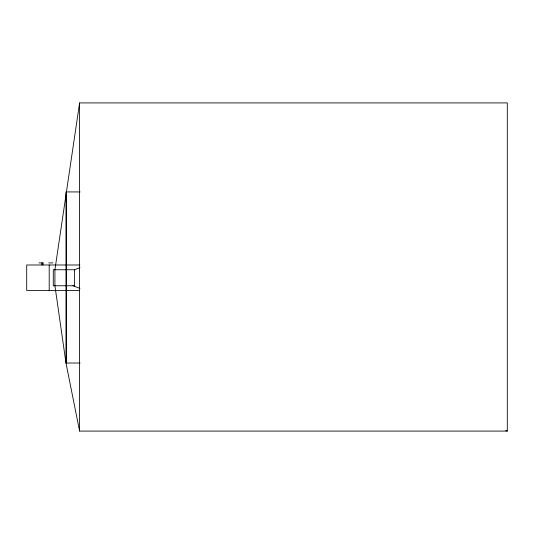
<?xml version="1.0" encoding="UTF-8"?>
<svg xmlns="http://www.w3.org/2000/svg" width="534" height="534" viewBox="0 0 534 534"><rect width="100%" height="100%" fill="white"/><g stroke="black" fill="none" stroke-linecap="round" stroke-linejoin="round"><path stroke-width="0.8" d="M79.593 102.908L54.922 269.743L54.922 285.763L65.982 363.027L79.593 431.092L507.3 431.092L507.3 102.908L79.593 102.908L79.593 431.092M74.58 269.743L74.58 285.763L53.293 285.763L53.293 269.743L74.58 269.743L80.013 267.647M80.147 191.933L65.982 191.933L65.982 363.027L80.147 363.027M39.009 262.902L43.147 262.902M48.781 262.902L52.946 262.902M79.853 264.991L26.7 264.991L26.7 290.436L79.686 290.436M505.705 430.624L507.3 431.092M72.951 285.763L79.966 288.427M66.43 191.933L66.43 363.027M49.208 264.991L49.208 290.436M43 262.902L43 264.991M41.892 262.902L41.892 264.991"/></g></svg>
